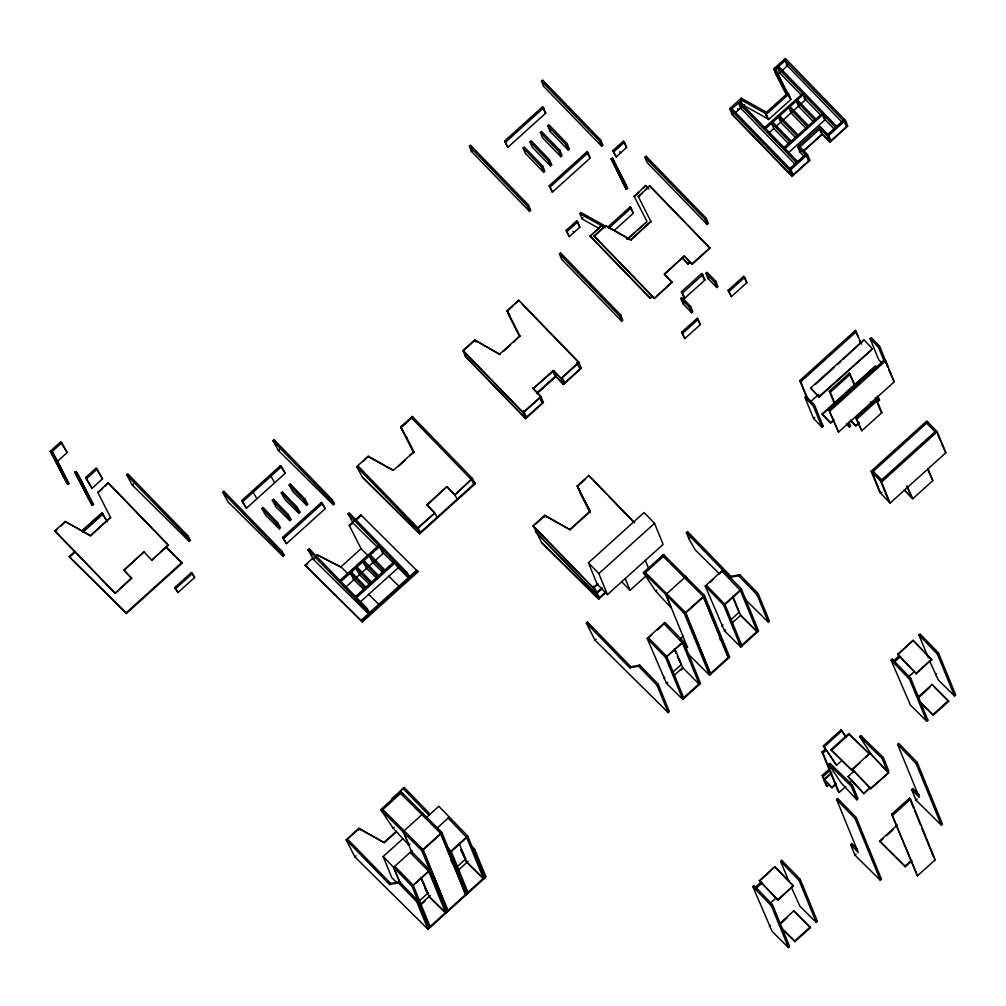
<?xml version="1.0" encoding="UTF-8"?>
<svg xmlns="http://www.w3.org/2000/svg" width="1006" height="1006" viewBox="0 0 1006 1006"><rect width="100%" height="100%" fill="white"/><g stroke="black" fill="none" stroke-linecap="round" stroke-linejoin="round"><path stroke-width="1.5" d="M599.4 228.614L582.16 219.006L580.009 213.75L580.827 212.442L606.027 226.476M582.16 219.006L582.977 217.698M765.654 113.54L766.471 112.232L741.271 98.198L740.454 99.506L765.654 113.54L767.804 118.796L742.604 104.762L740.994 100.814M544.108 517.046L544.925 515.738L570.125 529.772L590.233 511.626L577.218 485.961L588.812 475.498L634.698 522.843M358.299 830L359.117 828.692L384.317 842.726L396.615 831.648M67.553 484.364L50.3 451.266L60.737 441.848L61.743 442.841L67.188 452.549L57.619 461.188L68.949 483.635L67.553 484.364L50.3 451.266L52.161 451.48L61.743 442.841M85.611 477.586L96.048 468.167L97.054 469.161L102.499 478.869L92.062 488.287L85.611 477.586L92.062 488.287M86.617 478.579L97.054 469.161M469.312 146.197L470.468 145.153L528.477 204.998L530.627 210.254L529.458 211.31L471.462 151.453L469.312 146.197L527.307 206.054L529.458 211.31M541.467 81.084L542.624 80.04L600.632 139.884L602.783 145.141L601.626 146.197L543.617 86.34L541.467 81.084L599.475 140.928L601.626 146.197M471.462 151.453L472.619 150.41M102.537 488.438L97.896 492.626L108.145 482.742L168.43 545.214L151.805 560.216L143.971 551.854L123.864 570L131.698 578.362L115.074 593.364L54.789 530.891L65.227 521.473L90.427 535.506L110.534 517.361L90.615 535.972L65.227 521.473M54.978 531.357L57.292 529.257M60.775 526.113L65.415 521.925M104.85 486.338L108.145 482.742M126.58 474.819L127.737 473.776L187.833 535.783L190.423 540.385L189.266 541.429L132.39 485.156L126.58 474.819L186.676 536.827L189.266 541.429M504.635 141.003L542.536 106.812L543.58 107.894L545.73 113.15L507.829 147.341L504.635 141.003L507.829 147.341M505.691 142.085L543.58 107.894M132.39 485.156L133.547 484.112M82.907 531.998L103.014 513.865L82.907 531.998L81.901 531.005L102.021 512.871L107.441 521.749M81.901 531.005L102.021 512.871L105.705 519.448M166.166 547.138L182.124 563.209L126.442 613.459L69.565 557.186L69.213 556.557L75.022 551.326M69.565 557.186L75.375 551.954M523.133 148.033L524.289 146.989L542.649 165.927L544.799 171.183L543.63 172.227L525.283 153.289L523.133 148.033L541.48 166.971L543.63 172.227M530.011 141.821L531.181 140.765L549.528 159.715L551.678 164.971L550.521 166.015L532.161 147.077L530.011 141.821L548.371 160.759L550.521 166.015M540.373 132.478L541.53 131.434L559.889 150.372L562.04 155.628L560.87 156.672L542.523 137.734L540.373 132.478L558.72 151.416L560.87 156.672M547.717 125.838L548.886 124.794L567.233 143.732L569.383 148.989L568.227 150.032L549.867 131.094L547.717 125.838L566.076 144.776L568.227 150.032M549.867 131.094L551.037 130.051M541.48 166.971L542.649 165.927M548.371 160.759L549.528 159.715M558.72 151.416L559.889 150.372M566.076 144.776L567.233 143.732M552.332 192.196L550.194 186.94L588.082 152.749L590.233 158.005L552.332 192.196L549.138 185.859L587.039 151.667L588.208 153.063M527.307 206.054L528.477 204.998M599.475 140.928L600.632 139.884M131.698 578.362L124.052 570.465L143.971 551.854M273.003 440.854L274.16 439.798L332.143 499.63L334.432 503.704L333.263 504.748L278.398 450.462L273.003 440.854L330.974 500.674L333.263 504.748M222.728 492.362L223.898 491.318L281.869 551.137L284.157 555.224L283 556.268L228.123 501.981L222.728 492.362L280.712 552.193L283 556.268M115.074 593.364L131.509 577.897M168.241 544.749L151.805 560.216M278.398 450.462L279.555 449.418M612.943 150.598L623.38 141.18L624.424 142.248L626.575 147.517L616.137 156.936L612.943 150.598L616.137 156.936M186.676 536.827L187.833 535.783M613.987 151.68L624.424 142.248M241.717 500.573L280.473 465.602L281.517 466.683L285.214 473.26L246.445 508.244L241.717 500.573L246.445 508.244M242.76 501.654L281.517 466.683M126.442 613.459L126.09 612.83L181.772 562.58M644.934 157.25L646.091 156.207L706.187 218.214L708.337 223.47L707.18 224.527L647.084 162.519L644.934 157.25L705.03 219.27L707.18 224.527M566.189 230.324L576.627 220.892L577.67 221.974L579.821 227.23L569.383 236.649L566.189 230.324L569.383 236.649M567.233 231.393L577.67 221.974M261.9 508.634L263.056 507.577L277.618 522.604L280.536 527.798L279.379 528.842L265.597 515.21L261.9 508.634L276.461 523.648L279.379 528.842M174.767 587.554L191.392 572.552L192.398 573.533L194.623 577.519L177.999 592.521L174.767 587.554L177.999 592.521M272.312 500.384L273.481 499.341L288.03 514.368L290.948 519.561L289.791 520.605L276.009 506.974L272.312 500.384L286.873 515.412L289.791 520.605M289.175 485.055L290.332 484.012L304.893 499.026L307.811 504.232L306.641 505.276L292.872 491.645L289.175 485.055L303.737 500.083L306.641 505.276M281.303 493.015L282.46 491.959L297.022 506.986L299.939 512.18L298.769 513.223L285 499.592L281.303 493.015L295.865 508.03L298.769 513.223M175.773 588.548L192.398 573.533M559.411 253.927L560.568 252.883L620.664 314.891L622.815 320.147L621.658 321.203L561.562 259.196L559.411 253.927L619.507 315.947L621.658 321.203M798.865 145.656L807.554 154.622L809.893 160.344L792.099 176.39L732.016 114.382L729.677 108.661L741.271 98.198L742.503 99.72L731.878 108.698M776.091 74.607L773.752 68.886L785.346 58.411L845.442 120.431L847.781 126.152L830 142.198L822.355 134.301L820.116 128.693L800.009 146.838M652.429 296.254L650.203 298.266L590.12 236.259L601.525 225.331M638.835 192.297L634.195 196.484L645.601 185.544L648.883 188.927M509.602 316.865L507.074 310.678L518.681 300.216L578.777 362.223L581.305 368.41L563.511 384.455L560.983 378.269L553.338 370.384L533.23 388.517L540.876 396.414L543.403 402.601L525.622 418.647L465.526 356.64L462.999 350.453L474.593 339.99L499.995 354.489L474.593 339.99M474.782 340.456L463.188 350.918L523.283 412.925L541.065 396.88L532.375 387.914M508.432 310.1L513.073 305.912M515.386 303.812L518.681 300.216M590.12 236.259L601.714 225.797M643.475 188.109L645.601 185.544M780.43 72.08L776.946 75.224L774.796 69.967L785.233 60.536L787.384 65.805L781.587 71.036M641.79 193.542L638.307 196.686L649.713 185.758L709.997 248.218L692.216 264.276L684.369 255.914L664.274 274.06L672.109 282.422L654.315 298.468L594.03 235.995L605.637 225.533L631.026 240.032L650.945 221.421L630.837 239.566M594.219 236.46L605.637 225.533M645.261 190.398L649.713 185.758M276.461 523.648L277.618 522.604M286.873 515.412L288.03 514.368M303.737 500.083L304.893 499.026M732.984 112.873L731.827 113.917L791.911 175.924L809.704 159.879M295.865 508.03L297.022 506.986M630.096 206.947L607.762 227.092L608.806 228.173L631.139 208.016L630.096 206.947L633.29 213.272L614.314 230.412M466.495 355.131L465.338 356.174L525.434 418.182L543.215 402.136M735.185 112.898L744.465 104.523M356.627 466.683L368.234 456.221L393.434 470.255L413.541 452.109L413.894 452.75L400.715 426.909L412.309 416.434L472.405 478.454L475.348 483.685L419.665 533.922L362.789 477.661L356.627 466.683L416.723 528.691L419.665 533.922M363.782 460.874L368.234 456.221M401.067 427.55L411.504 418.119L411.152 417.49L471.248 479.497L473.826 484.1M282.585 537.456L321.342 502.472L322.398 503.566L325.252 508.659L286.496 543.642L282.585 537.456L286.496 543.642M283.642 538.55L322.398 503.566M330.974 500.674L332.143 499.63M765.365 113.238L787.698 93.08L788.742 94.162L790.892 99.418L768.559 119.576L765.365 113.238L768.559 119.576M499.793 354.024L519.901 335.878L513.387 342.392M626.725 239.365L647.021 221.685L634.006 196.019M280.712 552.193L281.869 551.137M503.34 351.471L510.042 345.423M628.033 238.824L634.736 232.776M638.081 229.745L645.902 222.691M766.409 114.319L788.742 94.162M764.623 127.523L802.65 93.646M765.667 128.605L803.555 94.413L805.705 99.669L801.116 103.807M398.615 466.218L405.368 460.119M413.541 452.109L409.668 455.605M768.961 132.83L773.564 128.68M775.852 126.605L799.544 105.228M308.088 549.854L366.058 609.686L368.347 613.761L313.482 559.474L308.088 549.854L309.244 548.811L367.228 608.63L369.516 612.717L366.222 609.46M377.539 547.339L353.395 523.447L348.001 513.84L349.17 512.783L407.141 572.615L409.429 576.69M362.361 622.01L362.009 621.381L417.691 571.131L418.043 571.76L362.361 622.01L305.484 565.737L305.132 565.108L313.256 557.777M339.927 566.806L316.739 554.633L340.921 566.856L361.028 548.71L361.38 549.339L349.22 525.333L360.814 514.858L418.043 571.76M305.484 565.737L307.811 563.637M353.043 522.818L349.572 525.962L349.22 525.333M356.526 519.674L361.167 515.487L360.814 514.858M313.482 559.474L314.639 558.418M784.026 147.542L822.04 113.665M705.03 219.27L706.187 218.214M785.07 148.624L822.958 114.42L825.109 119.689L788.364 152.837M804.196 156.433L799.845 151.956L797.695 146.7L820.129 126.454L828.818 135.433L830.969 140.689M799.845 151.956L801.015 150.913M672.109 282.422L664.463 274.525L684.369 255.914M619.507 315.947L620.664 314.891M803.165 150.975L822.267 133.949M803.366 151.441L822.355 134.301M536.688 393.233L555.677 376.106M536.802 393.346L555.79 376.206M536.877 393.698L555.865 376.558L553.64 370.95L533.23 388.517M789.886 168.543L805.341 154.584M827.775 134.351L843.242 120.393M792.099 176.39L789.76 170.668L807.554 154.622M830 142.198L827.661 136.476L845.442 120.431M650.203 298.266L652.24 295.802M690.33 262.063L688.104 264.075L690.141 261.598M525.622 418.647L523.095 412.46L540.876 396.414M560.983 378.269L578.777 362.223M339.902 580.449L378.658 545.466M654.315 298.468L671.92 281.957M692.027 263.811L709.808 247.765M457.202 499.102L454.624 494.499L446.966 486.602L426.858 504.748L434.517 512.645L437.094 517.247M446.966 486.602L427.06 505.213L434.705 513.11L418.068 528.112L357.796 465.64M847.593 125.687L829.812 141.733L821.122 132.767L818.972 127.511L827.661 136.476M581.116 367.945L563.322 383.99L554.633 375.024L553.552 372.396M345.8 587.064L355.08 578.689M356.199 577.683L374.031 561.587M375.075 560.644L383.399 553.137L379.702 546.547L340.946 581.518L343.159 585.479M416.723 528.691L434.705 513.11M472.405 478.454L454.813 494.965L471.248 479.497M681.49 291.715L701.597 273.569L702.754 274.764L704.904 280.02L684.797 298.166L681.49 291.715L684.797 298.166M682.646 292.909L702.754 274.764M705.948 273.33L707.105 272.286L715.794 281.252L717.944 286.509L716.788 287.553L708.098 278.587L705.948 273.33L714.637 282.296L716.788 287.553M474.995 483.056L419.313 533.293L362.437 477.033M680.811 298.493L681.967 297.449L690.657 306.415L692.807 311.671L691.65 312.715L682.961 303.749L680.811 298.493L689.5 307.459L691.65 312.715M355.508 596.545L394.264 561.562L396.452 565.46M708.098 278.587L709.255 277.543M682.961 303.749L684.118 302.705M360.576 601.689L398.187 567.749L395.32 562.656L356.564 597.639L357.985 600.18M714.637 282.296L715.794 281.252M689.5 307.459L690.657 306.415M366.058 609.686L367.228 608.63M397.181 566.768L408.273 577.733L405.984 573.659L407.141 572.615M361.003 620.388L416.685 570.138M681.666 332.244L697.133 318.298L698.177 319.367L700.327 324.624L684.86 338.582L681.666 332.244L684.86 338.582M728.181 290.281L743.648 276.323L744.692 277.404L746.842 282.661L731.375 296.619L728.181 290.281L731.375 296.619M682.709 333.326L698.177 319.367M729.224 291.363L744.692 277.404M605.65 592.886L598.696 599.161L541.819 542.9L533.13 525.736L544.736 515.273L570.125 529.772M535.645 524.113L544.925 515.738L545.969 516.807M578.563 485.382L585.517 479.095M569.937 529.307L590.044 511.161M588.397 562.807L644.079 512.557L654.529 523.334L663.13 544.372L607.448 594.621L596.998 583.832L588.397 562.807L598.847 573.583L607.448 594.621M806.611 397.496L799.732 380.67L855.414 330.421L861.614 344.127M807.655 398.577L800.776 381.752L856.458 331.502M598.847 573.583L654.529 523.334M810.61 388.002L863.965 339.852L872.516 348.944L819.148 397.093L810.61 388.002L819.148 397.093M815.438 384.279L833.999 367.53M837.482 364.398L840.953 361.255M843.28 359.167L863.965 339.852M598.696 599.161L593.226 587.743L597.677 583.731M597.891 584.172L593.414 588.208L533.318 526.201M804.963 397.42L806.12 396.377L814.483 405.003L823.084 426.028L821.915 427.072L813.565 418.458L804.963 397.42L813.326 406.047L821.915 427.072M881.822 362.915L878.691 359.683L870.089 338.645L871.259 337.601L879.609 346.227L888.21 367.253M601.148 588.435L595.565 593.465L535.469 531.457M602.456 587.881L595.753 593.93L535.657 531.923M601.538 589.353L596.91 592.886L599.501 597.489M810.534 401.734L818.658 394.402M818.959 396.628L872.516 348.944M605.046 592.484L598.344 598.532L541.467 542.272M834.112 402.941L829.309 391.183L849.416 373.05L854.735 384.569M813.326 406.047L814.483 405.003M884.186 361.292L878.452 347.271L879.609 346.227M834.628 402.714L830.352 392.265L850.46 374.119M719.491 573.91L695.096 549.766L688.934 538.788L686.406 532.602L687.563 531.558L730.985 576.363L739.775 574.665L758.21 593.703L769.464 621.155L768.307 622.198L745.006 599.161M471.525 846.147L474.757 849.492L486.011 876.943L428.078 929.343L354.854 856.898L346.177 839.746L358.928 828.227L384.317 842.726M586.322 623.041L587.479 621.997L630.9 666.802L639.678 665.104L658.125 684.13L669.38 711.594L668.223 712.638L594.999 640.193L586.322 623.041L629.743 667.846L638.521 666.148L639.678 665.104M813.565 418.458L814.722 417.402M348.68 838.111L359.117 828.692L360.161 829.774M430.166 814.231L404.11 787.346L391.598 799.38L397.395 794.149M399.722 792.062L403.016 788.452L429.235 815.514M409.983 844.047L408.826 845.103L393.107 828.19L380.771 809.641L400.878 791.496L441.86 832.402L467.098 894.07M643.375 572.665L665.897 594.521L671.43 608.127L655.711 591.214L643.375 572.665L663.482 554.52L704.464 595.426L729.702 657.107L709.595 675.24L687.563 653.435M389.02 803.266L392.353 800.26M646.066 571.32L653.85 564.291M656.075 562.291L662.74 556.268M832.93 420.998L830.616 423.098L822.065 414.007L875.421 365.857L877.521 368.007M822.254 414.472L841.972 396.678M846.612 392.491L872.139 369.466M828.919 409.958L884.601 359.708L885.645 360.789L894.246 381.815L838.564 432.064L828.919 409.958L838.564 432.064M621.683 581.694L630.045 590.321L646.795 575.193M829.963 411.026L885.645 360.789M688.934 538.788L690.091 537.745M830.616 423.098L833.899 419.489M354.854 856.898L356.023 855.855M594.999 640.193L596.168 639.15M393.107 828.19L394.264 827.146M655.711 591.214L656.868 590.17M384.129 842.274L396.414 831.182M855.93 417.93L876.037 399.784L877.081 400.866L881.885 412.623L861.79 430.757L855.93 417.93L861.79 430.757M856.974 419.012L877.081 400.866M846.323 423.966L849.466 427.198L850.623 426.154L848.963 422.092M875.207 397.911L878.339 401.143L879.495 400.099L877.836 396.037M408.826 845.103L403.293 831.497L423.4 813.351M683.225 643.023L687.588 647.537L665.897 594.521L686.004 576.388L687.186 579.242M859.124 422.834L855.766 425.865L858.923 422.369M396.98 882.954L391.762 877.559L383.16 856.534L402.878 838.727M426.079 817.803L438.842 806.284L467.689 836.024L484.854 877.987L473.6 850.535L474.757 849.492M449.217 816.973L448.06 818.016L466.746 837.57L451.279 851.529L446.739 846.574M400.489 884.136L393.61 867.31L412.171 850.56M436.529 828.579L449.292 817.061M647.172 638.458L664.928 622.374L683.388 641.438L700.566 683.401L682.81 699.472L666.462 683.313L647.172 638.458L665.632 657.522L682.81 699.472M705.206 586.033L722.962 569.949L741.422 589.013L758.599 630.976L740.844 647.047L724.496 630.875L705.206 586.033L723.666 605.096L740.844 647.047M651.863 634.912L648.556 637.905L666.802 656.465L683.967 698.428L683.59 697.774L699.044 683.816L699.409 684.445L682.709 667.644L673.869 675.617M657.396 629.932L662.916 624.952M709.896 582.487L713.216 579.506M719.843 573.521L721.868 571.056L740.479 590.547L725.012 604.505L706.589 585.479M446.991 912.216L421.753 850.548L441.86 832.402M709.595 675.24L684.357 613.572L704.464 595.426M346.177 839.746L389.599 884.551L390.756 883.507L399.533 881.809L417.98 900.835L429.235 928.299L412.07 886.336L393.598 867.273L400.69 884.387M629.743 667.846L630.9 666.802M686.406 532.602L729.828 577.406L730.985 576.363M389.599 884.551L398.376 882.853L399.533 881.809M729.828 577.406L738.605 575.721L739.775 574.665M398.514 883.004L399.671 881.948M638.659 666.299L639.829 665.255M738.756 575.86L739.913 574.816M679.754 639.175L683.112 636.157M679.943 639.64L683.326 636.597M871.108 471.248L926.79 420.998L937.227 431.775L945.829 452.813L890.147 503.05L879.709 492.274L871.108 471.248L881.545 482.025L890.147 503.05M412.07 886.336L429.826 870.253L411.353 851.202L412.535 854.044M467.689 836.024L449.934 852.107L447.758 849.869M665.632 657.522L683.388 641.438M723.666 605.096L741.422 589.013M927.834 422.08L872.152 472.317L880.753 493.355L881.91 492.311M936.184 430.706L880.502 480.943L889.103 501.981M663.708 678.384L664.865 677.34M721.73 625.958L722.899 624.915M881.545 482.025L937.227 431.775M768.307 622.198L757.053 594.747L758.21 593.703M428.078 929.343L416.824 901.892L417.98 900.835M668.223 712.638L656.968 685.187L658.125 684.13M418.961 901.25L427.802 893.278L421.288 877.572M456.825 867.021L465.665 859.049L459.151 843.342M672.536 672.436L681.376 664.463L674.85 648.744M730.57 620.01L739.41 612.038L732.884 596.319M420.294 904.432L430.329 895.441M458.195 870.303L468.218 861.249M731.903 623.192L740.743 615.219L757.43 632.02L741.095 615.848L739.02 612.151M421.753 904.067L425.073 901.074M666.462 683.313L667.619 682.257M680.848 670.26L683.061 668.273L677.352 656.226L681.376 664.463M724.496 630.875L725.653 629.831M429.134 896.459L445.482 912.631L430.015 926.589L430.367 927.218L413.227 885.293L394.767 866.229M446.752 909.462L447.796 910.543L423.111 849.957L440.892 833.911L465.589 894.485L447.796 910.543L448.148 911.172L422.91 849.492L381.928 808.598L382.355 809.289M464.822 860.092L483.345 878.401L467.878 892.36L468.23 892.988L451.09 851.063M728.193 657.522L710.399 673.567L710.752 674.196L685.514 612.528L644.532 571.622L645.45 572.477L663.243 556.431L662.325 555.576L703.307 596.483L728.545 658.15L703.496 596.935L685.715 612.994L710.399 673.567L709.356 672.486M724.823 604.04L742 646.003L741.611 645.349L757.078 631.391M904.381 490.136L912.744 498.762L932.851 480.617L928.048 468.859M891.077 660.175L892.247 659.131L910.707 678.182L927.872 720.145L926.715 721.189L910.367 705.017L891.077 660.175L909.55 679.226L926.715 721.189M928.349 657.823L918.906 635L920.062 633.956L938.535 653.02L955.7 694.983L954.543 696.026L938.196 679.855L929.531 660.678M897.692 654.277L913.146 640.319L931.581 659.345L916.303 673.769L897.692 654.277L916.303 673.769M897.88 654.743L913.146 640.319M892.963 661.382L899.59 655.409M894.007 662.464L900.634 656.478M842.123 760.297L836.564 765.315L823.323 745.911L841.104 729.853L846.134 736.895M836.564 765.315L824.241 746.766L842.022 730.708M845.845 786.466L839.18 792.477L838.136 791.408L821.965 751.998L825.297 748.992M839.18 792.477L823.009 753.079L826.341 750.061M908.934 676.472L914.454 671.492M830.943 749.684L853.88 772.243L830.943 749.684L848.724 733.638L870.127 754.399M909.55 679.226L910.707 678.182M916.114 673.303L931.581 659.345M954.543 696.026L937.366 654.063L938.535 653.02M831.358 750.388L849.139 734.33L848.724 733.638M828.806 764.346L829.963 763.303L852.484 785.158L858.005 798.764L856.848 799.808L841.129 782.894L828.806 764.346L851.327 786.214L856.848 799.808M859.564 736.593L860.721 735.549L883.243 757.405L888.776 770.998L887.619 772.055L882.086 758.449L859.564 736.593L871.888 755.141L886.563 770.923M829.346 784.491L827.133 786.503L826.077 785.422L822.128 775.525L829.912 768.496M935.442 674.938L936.599 673.882M827.133 786.503L823.172 776.607L829.849 770.583M836.401 783.712L831.924 787.736L824.09 779.386L831.912 772.319M824.279 779.851L830.981 773.803M917.661 697.435L932.034 684.47L948.721 701.27L933.254 715.228L921.27 703.37M919.119 697.07L930.173 687.098M831.924 787.736L835.093 784.252M852.183 769.263L869.964 753.205L888.612 772.721L870.831 788.767L852.183 769.263L870.831 788.767M852.371 769.728L860.155 762.699M865.713 757.681L869.964 753.205M870.404 787.585L863.739 793.596L848.008 776.695L853.566 771.401M849.177 783.46L852.51 780.442M850.648 844.612L858.294 852.51L836.602 799.493L837.759 798.45L856.219 817.501L881.457 879.169L880.3 880.212L854.949 855.138L850.648 844.612L851.805 843.569L857.263 849.202M851.327 786.214L852.484 785.158M882.086 758.449L883.243 757.405M911.662 789.559L919.308 797.444L897.616 744.44L898.773 743.384L917.233 762.435L942.471 824.103L941.314 825.159L915.963 800.084L911.662 789.559L912.819 788.503L919.383 795.268M933.254 715.228L932.902 714.6L948.369 700.641M752.815 886.563L753.972 885.519L772.445 904.583L789.609 946.533L788.452 947.589L772.105 931.418L752.815 886.563L771.275 905.626L788.452 947.589M788.905 881.357L780.643 861.4L781.8 860.356L800.26 879.407L817.438 921.37L816.268 922.414L799.933 906.243L791.269 887.066M759.417 880.665L774.884 866.707L793.319 885.733L778.04 900.156L759.417 880.665L778.04 900.156M759.605 881.13L774.884 866.707M754.701 887.782L761.328 881.797M755.745 888.851L762.372 882.878M863.739 793.596L870.391 787.308M870.643 788.302L888.612 772.721M880.3 880.212L855.062 818.544L856.219 817.501M941.314 825.159L916.076 763.479L917.233 762.435M769.565 903.866L776.192 897.88M771.275 905.626L772.445 904.583M777.852 899.691L793.319 885.733M816.268 922.414L799.104 880.451L800.26 879.407M891.731 814.181L909.512 798.123L910.556 799.204L935.253 859.778L917.459 875.836L891.731 814.181L917.459 875.836M769.338 926.488L770.508 925.445M892.775 815.262L910.556 799.204M854.949 855.138L856.119 854.094M915.963 800.084L917.132 799.028M779.399 923.822L793.759 910.87L810.459 927.658L794.992 941.616L781.913 928.689M779.751 924.451L787.484 917.472M911.952 860.721L905.287 866.732L879.584 841.029L897.377 824.983M879.936 841.657L883.268 838.652M886.613 835.646L893.278 829.623M794.992 941.616L794.639 940.987L810.107 927.029M905.287 866.732L904.935 866.103L910.493 861.098M413.73 452.574L400.904 427.374L411.504 418.119M63.127 476.467L64.522 475.75L68.949 483.635M74.834 472.254L76.23 471.525L81.675 481.233L93.483 504.622L92.087 505.339L74.834 472.254L92.087 505.339M80.279 481.949L81.675 481.233M87.66 497.454L89.056 496.738L93.483 504.622M787.987 93.382L786.579 94.086L773.752 68.886L775.161 68.182L790.138 98.638L785.145 88.842M611.17 158.797L612.566 158.093L625.405 183.306L627.555 188.562L626.147 189.266L611.17 158.797L626.147 189.266M623.997 183.997L625.405 183.306M391.598 799.38L393.006 798.689M50.3 451.266L52.211 451.556L64.522 475.75M605.826 225.998L631.026 240.032M580.009 213.75L605.21 227.784M368.422 456.686L392.302 469.978M823.323 745.911L824.241 746.766M400.137 793.231L399.722 792.539L400.64 793.394L382.846 809.453L381.928 808.598M849.139 734.33L869.423 753.997M399.722 792.539L440.703 833.446L465.941 895.114L465.589 894.485M380.771 809.641L421.753 850.548M934.561 687.261L948.721 701.27M918.742 700.578L932.902 714.6M925.696 717.982L927.872 720.145M739.435 643.186L741.611 645.349M879.584 841.029L904.935 866.103M879.257 876.981L881.457 879.169M473.109 481.472L475.348 483.685M810.459 927.658L793.759 910.87M781.561 928.06L794.639 940.987M332.231 501.529L334.432 503.704M381.928 551.678L392.906 562.53M325.252 508.659L321.342 502.472M285.214 473.26L280.473 465.602M361.028 548.71L368.674 556.28M388.806 576.212L398.904 586.196M383.475 573.118L372.874 562.631L369.177 556.041L383.739 571.068M377.175 578.802L366.574 568.315L362.877 561.725L377.439 576.752M297.814 510.08L299.939 512.18M370.12 585.165L359.519 574.678L355.822 568.101L370.384 583.115M340.921 566.856L348.566 574.426M352.943 578.752L364.524 590.22M368.699 594.357L378.797 604.329M288.835 517.461L290.948 519.561M305.132 565.108L362.009 621.381M281.957 553.048L284.157 555.224M187.078 537.078L190.423 540.385M102.499 478.869L96.048 468.167M166.518 547.767L182.124 563.209M194.623 577.519L191.392 572.552M67.188 452.549L60.737 441.848M482.603 877.961L467.35 862.859L464.659 858.156M410.448 852.774L428.694 871.334L445.834 913.259L429.487 897.088L420.822 877.911L427.802 893.278M69.213 556.557L126.09 612.83M464.621 857.98L461.062 849.404L465.665 859.049M786.34 64.724L842.06 122.216M836.665 126.328L778.669 66.471L779.738 69.1M835.508 127.372L777.5 67.515L779.65 72.772L801.141 94.941M804.36 98.274L820.468 114.898M834.439 129.309L824.065 118.607L822.556 114.898M773.752 68.886L774.796 69.967M776.946 75.224L775.903 74.142L786.78 95.608M797.393 99.971L815.753 118.909M814.596 119.953L796.236 101.015L798.387 106.271L813.502 121.864M790.892 99.418L787.698 93.08M790.05 106.598L808.396 125.549M807.24 126.593L788.88 107.655L791.03 112.911L806.158 128.504M798.047 134.879L779.7 115.942L780.769 118.57M796.89 135.936L778.531 116.985L780.681 122.254L795.796 137.847M797.695 146.7L806.397 155.666L808.547 160.922M791.156 141.104L772.809 122.166L773.878 124.794M789.999 142.148L771.64 123.21L773.79 128.466L788.918 144.059M739.611 101.719L797.62 161.564M796.45 162.607L738.454 102.763L740.605 108.019L795.381 164.544M737.624 108.686L738.668 109.767M730.834 107.617L790.93 169.624L793.08 174.881M729.677 108.661L789.76 170.668M870.089 338.645L878.452 347.271M894.246 381.815L888.612 369.516M926.664 423.124L935.027 431.75M945.829 452.813L937.906 434.906M877.408 397.948L879.495 400.099M623.569 141.62L624.613 142.701M626.575 147.517L623.38 141.18M880.841 411.542L881.885 412.623M870.467 401.859L872.554 404.022M746.842 282.661L743.648 276.323M619.734 151.667L620.777 152.749M649.901 186.211L684.872 222.288M687.06 224.552L709.997 248.218M932.851 480.617L928.073 470.393M600.632 142.927L602.783 145.141M829.309 391.183L830.352 392.265M850.359 420.005L855.578 425.4M851.592 421.552L855.766 425.865M542.662 107.126L543.705 108.208M589.189 156.923L590.233 158.005M544.686 112.068L545.73 113.15M684.57 256.379L692.216 264.276M703.747 278.825L704.904 280.02M682.445 257.976L687.915 263.61M682.634 258.441L688.104 264.075M799.732 380.67L800.776 381.752M904.193 489.671L911.511 497.216M822.065 414.007L830.428 422.633M873.309 471.273L881.671 479.9M820.997 423.878L823.084 426.028M549.528 162.733L551.678 164.971M700.327 324.624L697.133 318.298M549.138 185.859L550.194 186.94M594.03 235.995L654.126 298.002M576.803 221.345L577.859 222.427M589.931 235.794L650.014 297.801M579.821 227.23L576.627 220.892M572.98 231.393L574.024 232.474M528.477 208.041L530.627 210.254M918.906 635L937.366 654.063M914.429 641.903L931.77 659.81M522.139 304.051L578.966 362.688L561.172 378.734L553.526 370.837M576.752 362.65L579.946 368.988M507.263 311.143L508.307 312.225M563.435 381.865L564.479 382.946L562.329 377.69M555.865 376.558L563.511 384.455M738.605 575.721L757.053 594.747M897.616 744.44L916.076 763.479M541.228 400.35L543.403 402.601M474.97 340.896L476.014 341.977M606.48 493.996L588.812 475.498M608.668 496.247L632.711 521.058M523.397 410.8L526.591 417.138M462.999 350.453L523.095 412.46M577.406 486.426L580.06 491.444M934.209 858.709L935.253 859.778M821.965 751.998L823.009 753.079M665.897 594.521L684.357 613.572M822.128 775.525L823.172 776.607M824.09 779.386L831.736 787.27M836.602 799.493L855.062 818.544M683.036 642.557L687.4 647.072M663.771 623.418L682.458 642.972L666.802 656.465M593.527 586.083L596.721 592.421M533.13 525.736L593.226 587.743M638.521 666.148L656.968 685.187M447.167 487.067L454.813 494.965M780.643 861.4L799.104 880.451M775.073 867.172L793.508 886.198M348.001 513.84L405.984 573.659M370.334 554.998L384.896 570.025M378.596 575.709L364.046 560.682L365.518 563.31M356.979 567.044L371.541 582.072M351.396 572.1L365.945 587.114M364.788 588.17L350.226 573.143L353.923 579.733M108.334 483.194L168.43 545.214M461.088 850.9L464.282 857.225M383.16 856.534L393.61 867.31M398.376 882.853L416.824 901.892M54.789 530.891L114.885 592.899M391.032 883.796L347.523 839.167M848.008 776.418L863.726 793.332M860.721 735.549L863.186 739.259M841.104 729.853L846.033 737.272M663.482 554.52L665.947 558.229M400.878 791.496L403.343 795.205M932.034 684.47L932.386 685.099M579.745 492.148L584.863 501.277M585.894 503.113L585.542 502.484L590.069 511.375M412.309 416.434L414.485 420.319M405.833 436.038L400.904 427.374M406.864 437.874L406.512 437.245L408.952 442.011M417.88 527.647L420.47 532.249M379.413 546.799L382.418 552.156M274.16 439.798L275.506 442.2M290.332 484.012L291.815 486.64M282.46 491.959L284.685 495.92M270.991 476.178L274.688 482.767M309.244 548.811L310.59 551.213M273.481 499.341L274.952 501.981M483.345 878.401L483.697 879.03L466.52 837.08M263.056 507.577L264.54 510.218M253.198 492.236L256.895 498.813M223.898 491.318L225.243 493.72M445.482 912.631L445.834 913.259M128.466 475.058L130.642 478.944M52.161 451.48L57.619 461.188M778.015 74.846L783.724 86.038M638.118 196.22L651.134 221.886M615.433 164.758L627.555 188.562M507.074 310.678L520.089 336.344M519.586 336.469L509.413 316.4L510.457 317.481L508.847 313.532M579.557 491.683L590.245 512.683M589.906 512.217L577.218 485.961M97.708 492.16L110.723 517.826M76.23 471.525L89.056 496.738M409.291 442.753L414.158 452.386M892.247 659.131L893.416 661.973M733.022 598.092L738.366 610.956M781.8 860.356L782.982 863.198M846.436 126.731L844.285 121.474L784.378 59.907M803.153 94.878L804.662 98.588M884.601 359.708L887.468 366.712M855.414 330.421L858.281 337.438M859.426 340.242L860.57 343.046M876.679 397.081L878.339 401.143M876.037 399.784L880.313 410.234M912.744 498.762L906.896 485.923L911.7 497.681M849.416 373.05L854.22 384.795M847.807 423.149L849.466 427.198M701.597 273.569L703.207 277.518M909.512 798.123L913.624 808.22M914.806 811.113L920.691 825.536M921.861 828.416L933.618 857.263M646.091 156.207L647.172 158.835M612.566 158.093L614.716 163.362M631.139 208.016L633.29 213.272M587.039 151.667L588.686 155.691M851.805 843.569L852.887 846.197M542.536 106.812L544.183 110.836M740.265 590.057L757.43 632.02M719.504 637.691L720.673 640.571M560.568 252.883L561.65 255.511M682.231 642.482L699.409 684.445M645.336 560.417L648.543 568.252M625.242 578.563L630.045 590.321M539.908 397.923L542.058 403.18M544.736 515.273L545.101 516.179M587.479 621.997L588.485 624.462M451.015 860.231L452.197 863.123M428.694 871.334L413.227 885.293M403.293 831.497L412.095 852.987M424.784 887.481L426.393 891.429M358.928 828.227L359.305 829.133M686.004 576.388L687.111 579.104M676.17 653.372L674.397 649.096L676.183 653.384"/></g></svg>
